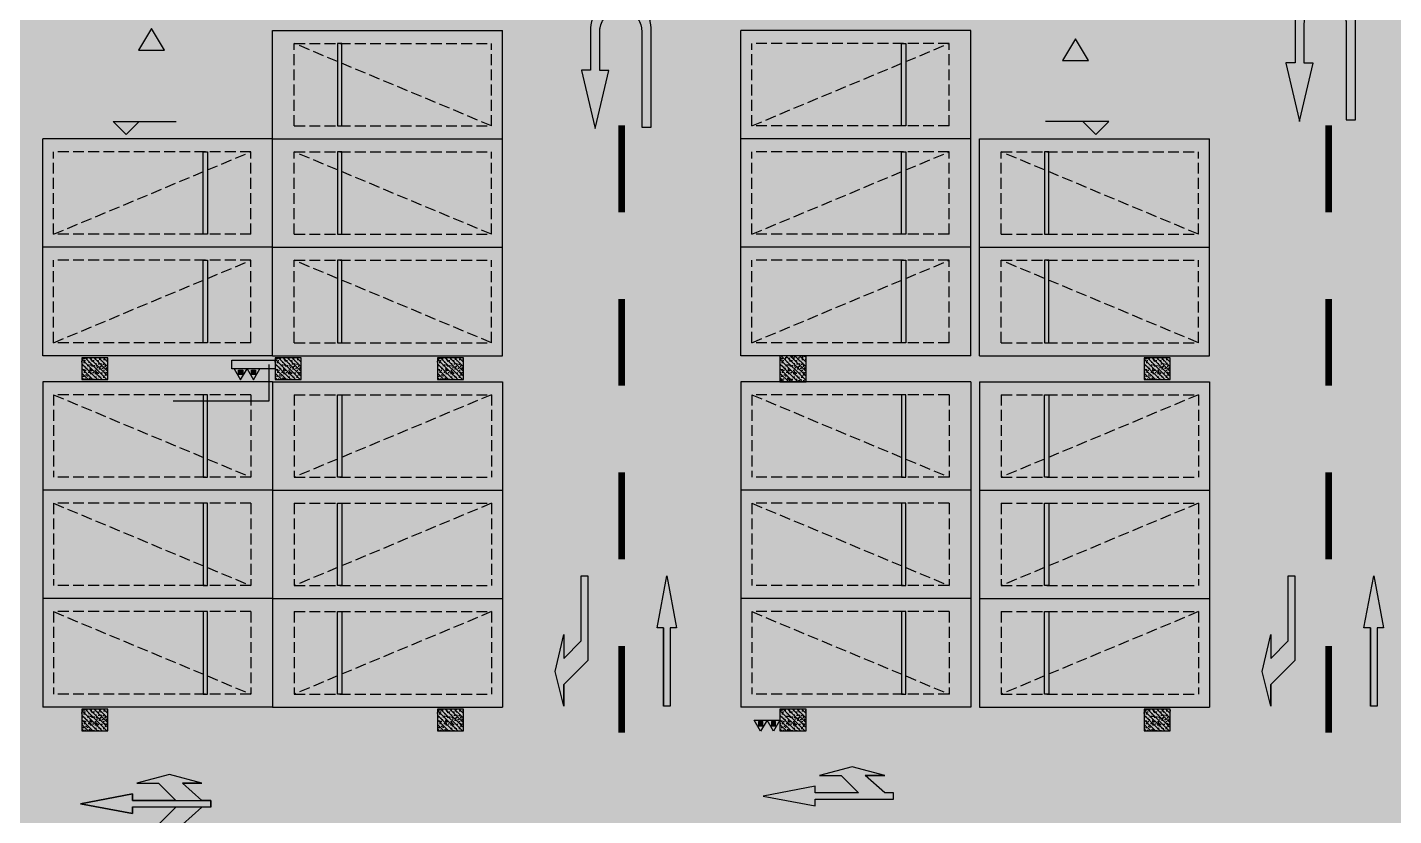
# Model space of a CAD drawing. Extents: x -1338203 to 1886333, y -530034 to 1031844.
# Drawn here: x 755202 to 786707, y 101746 to 119921 of the extents above; entities that cross this region are included whole.
import ezdxf

# ---------------------------------------------------------------- set-up
doc = ezdxf.new("R2010")
doc.units = 0
doc.header["$LTSCALE"] = 1000
doc.header["$MEASUREMENT"] = 0
doc.linetypes.add('A-001-平面B2$0$__DASH', pattern=[0.35, 0.25, -0.1])
for name, color, linetype in [('A-07-平面B1$0$0A-A-SYMB-ELEV', 150, 'Continuous'), ('A-FIRE', 7, 'Continuous'), ('p-a-regular', 5, 'Continuous'), ('S001地下一墙柱$0$S001地下一墙柱$0$0S-CC-LINE', 52, 'Continuous'), ('S001地下一墙柱$0$S001地下一墙柱$0$0S-CW-HATCH', 251, 'Continuous'), ('S001地下一墙柱$0$S001地下一墙柱$0$0S-CW-HATCH-UP', 251, 'Continuous'), ('中心线', 42, 'Continuous'), ('地面指向箭头', 7, 'Continuous'), ('负一层消火栓$0$0P-ACC-FH', 7, 'Continuous'), ('负一层消火栓$0$0P-DIM-FH', 3, 'Continuous'), ('负一层消火栓$0$0P-EQUIP-FH', 7, 'Continuous')]:
    doc.layers.add(name, color=color, linetype=linetype)
doc.layers.add('p-a-regular-narrow', color=7, linetype='Continuous', true_color=0x9600ff)
doc.layers.add('p-h-walkable', color=7, linetype='Continuous', lineweight=70, true_color=0xf0f0f0)

# ---------------------------------------------------------------- blocks, each defined once
blk = doc.blocks.new('负一层消火栓$0$$TwtSys$00000546')
h = blk.add_hatch()
h.set_pattern_fill('ANSI31', color=256, scale=200, style=0)
h.set_pattern_definition([(45, (-38543.802, -6670.83), (-17.67767, 17.67767), [])])
h.paths.add_polyline_path([(-65, 174), (65, 174), (65, 44), (-65, 44)])
for points in [[(0, 344), (-198, 0), (198, 0)], [(-65, 174), (65, 174), (65, 44), (-65, 44)]]:
    blk.add_lwpolyline(points, close=True)
blk = doc.blocks.new('负一层消火栓')
at = {"layer": '负一层消火栓$0$0P-ACC-FH', "elevation": 0}
blk.add_lwpolyline([(-6448, -194840), (-6448, -194640), (-5448, -194640), (-5448, -194840)], close=True, dxfattribs=at)
at = {"layer": '负一层消火栓$0$0P-DIM-FH'}
for p, q in [((-5598, -194740), (-5598, -195590)), ((-5598, -195590), (-7801, -195590))]:
    blk.add_line(p, q, dxfattribs=at)
at = {"layer": '负一层消火栓$0$0P-EQUIP-FH', "yscale": 0.75, "zscale": 0.75, "rotation": 180}
for p, xscale in [((-6247, -194840, 800), 0.75), ((-5949, -194840, 800), 0.75), ((5745, -202940), -0.75), ((6042, -202940), -0.75)]:
    blk.add_blockref('负一层消火栓$0$$TwtSys$00000546', p, dxfattribs=dict(at, xscale=xscale))
blk = doc.blocks.new('左转或右转')
at = {"layer": '地面指向箭头'}
blk.add_hatch(color=251, dxfattribs=at).paths.add_polyline_path([(3221046, 2451667), (3221247, 2450864), (3221247, 2451366), (3221799, 2451918), (3221799, 2453874), (3221648, 2453874), (3221648, 2452369), (3221247, 2451968), (3221247, 2452519)])
at = {"layer": '地面指向箭头', "color": 251}
blk.add_lwpolyline([(3221247, 2450864), (3221046, 2451667), (3221247, 2452519), (3221247, 2451968), (3221648, 2452369), (3221648, 2453874), (3221799, 2453874), (3221799, 2451918), (3221247, 2451366), (3221247, 2450864), (3221247, 2451366)], dxfattribs=at)
blk = doc.blocks.new('直行右转或左转')
at = {"layer": '地面指向箭头'}
blk.add_hatch(color=251, dxfattribs=at).paths.add_polyline_path([(3219528, 2452519), (3218327, 2452294), (3218327, 2452444), (3217325, 2452444), (3217726, 2452044), (3218227, 2452044), (3217476, 2451843), (3216725, 2452044), (3217175, 2452044), (3216725, 2452444), (3216524, 2452444), (3216524, 2452594), (3218327, 2452594), (3218327, 2452745)])
at = {"layer": '地面指向箭头', "color": 251}
blk.add_lwpolyline([(3216725, 2452044), (3217175, 2452044), (3216725, 2452044), (3217476, 2451843), (3218227, 2452044), (3217726, 2452044), (3217325, 2452444), (3218327, 2452444), (3218327, 2452294), (3219528, 2452519), (3218327, 2452745), (3218327, 2452594), (3216524, 2452594), (3216524, 2452444), (3216725, 2452444), (3217175, 2452044)], dxfattribs=at)
blk = doc.blocks.new('RTRTRT5')
at = {"layer": '地面指向箭头', "linetype": 'Continuous', "xscale": -1, "rotation": 270}
blk.add_blockref('直行右转或左转', (-1798715, -3451125, 0), dxfattribs=at)
at = {"layer": '地面指向箭头', "linetype": 'Continuous', "rotation": 89.99999999999999}
blk.add_blockref('直行右转或左转', (3106324, -3451125, 0), dxfattribs=at)
blk = doc.blocks.new('JTDT')
at = {"layer": 'A-FIRE'}
h = blk.add_hatch(color=251, dxfattribs=at)
h.dxf.hatch_style = 1
h.paths.add_polyline_path([(189165, 82916), (189162, 82988), (189159, 82988), (189147, 83060), (189144, 83075), (189126, 83123), (189114, 83162), (189105, 83180), (189081, 83230), (189072, 83245), (189057, 83269), (189036, 83299), (189024, 83317), (189021, 83320), (189021, 83323), (188961, 83389), (188893, 83449), (188818, 83500), (188734, 83542), (188650, 83571), (188561, 83586), (188468, 83592), (188378, 83586), (188288, 83571), (188202, 83542), (188118, 83500), (188043, 83449), (187974, 83389), (187915, 83323), (187915, 83320), (187912, 83317), (187900, 83299), (187882, 83269), (187864, 83245), (187858, 83230), (187831, 83180), (187822, 83162), (187810, 83123), (187795, 83075), (187789, 83060), (187777, 82988), (187771, 82916), (187771, 82895), (187771, 82839), (187771, 81938), (187559, 81938), (187559, 81935), (187867, 80625), (187876, 80592), (187882, 80625), (188190, 81935), (187983, 81935), (187983, 81938), (187983, 82839), (187986, 82895), (187989, 82916), (188007, 82988), (188037, 83060), (188046, 83075), (188076, 83123), (188109, 83162), (188124, 83180), (188184, 83230), (188205, 83245), (188247, 83269), (188318, 83299), (188390, 83317), (188441, 83320), (188468, 83323), (188492, 83320), (188543, 83317), (188615, 83299), (188686, 83269), (188728, 83245), (188749, 83230), (188809, 83180), (188824, 83162), (188857, 83123), (188887, 83075), (188896, 83060), (188926, 82988), (188944, 82916), (188947, 82895), (188949, 82839), (188949, 80625), (189168, 80625), (189168, 82839), (189168, 82895)])
at = {"layer": '地面指向箭头', "color": 251, "linetype": 'Continuous'}
blk.add_lwpolyline([(189165, 82916), (189162, 82988), (189159, 82988), (189147, 83060), (189144, 83075), (189126, 83123), (189114, 83162), (189105, 83180), (189081, 83230), (189072, 83245), (189057, 83269), (189036, 83299), (189024, 83317), (189021, 83320), (189021, 83323), (188961, 83389), (188893, 83449), (188818, 83500), (188734, 83542), (188650, 83571), (188561, 83586), (188468, 83592), (188378, 83586), (188288, 83571), (188202, 83542), (188118, 83500), (188043, 83449), (187974, 83389), (187915, 83323), (187915, 83320), (187912, 83317), (187900, 83299), (187882, 83269), (187864, 83245), (187858, 83230), (187831, 83180), (187822, 83162), (187810, 83123), (187795, 83075), (187789, 83060), (187777, 82988), (187771, 82916), (187771, 82895), (187771, 82839), (187771, 81938), (187559, 81938), (187559, 81935), (187867, 80625), (187876, 80592), (187882, 80625), (188190, 81935), (187983, 81935), (187983, 81938), (187983, 82839), (187986, 82895), (187989, 82916), (188007, 82988), (188037, 83060), (188046, 83075), (188076, 83123), (188109, 83162), (188124, 83180), (188184, 83230), (188205, 83245), (188247, 83269), (188318, 83299), (188390, 83317), (188441, 83320), (188468, 83323), (188492, 83320), (188543, 83317), (188615, 83299), (188686, 83269), (188728, 83245), (188749, 83230), (188809, 83180), (188824, 83162), (188857, 83123), (188887, 83075), (188896, 83060), (188926, 82988), (188944, 82916), (188947, 82895), (188949, 82839), (188949, 80625), (189168, 80625), (189168, 82839), (189168, 82895), (189165, 82916)], dxfattribs=at)
blk = doc.blocks.new('直行')
at = {"layer": '地面指向箭头'}
blk.add_hatch(color=251, dxfattribs=at).paths.add_polyline_path([(-29241, 4059962), (-29466, 4058762), (-29316, 4058762), (-29316, 4056961), (-29166, 4056961), (-29166, 4058762), (-29016, 4058762)])
at = {"layer": '地面指向箭头', "color": 251}
blk.add_lwpolyline([(-29316, 4058762), (-29316, 4056961), (-29316, 4058762), (-29316, 4058762), (-29466, 4058762), (-29241, 4059962), (-29016, 4058762), (-29166, 4058762), (-29166, 4056961), (-29316, 4056961), (-29316, 4056961)], dxfattribs=at)
blk = doc.blocks.new('A$C9cb663f1')
at = {"layer": '中心线', "color": 251, "const_width": 150}
for points in [[(356260, -244104), (356260, -246104)], [(372560, -244104), (372560, -246104)], [(356260, -248104), (356260, -250104)], [(372560, -248104), (372560, -250104)], [(356260, -252104), (356260, -254104)], [(372560, -252104), (372560, -254104)], [(356260, -256104), (356260, -258104)], [(372560, -256104), (372560, -258104)]]:
    blk.add_lwpolyline(points, dxfattribs=at)
at = {"layer": '地面指向箭头', "color": 251}
for name, p in [('JTDT', (184015, -324601)), ('JTDT', (167773, -324768)), ('直行', (386543, -4314449)), ('直行', (402842, -4314449))]:
    blk.add_blockref(name, p, dxfattribs=at)
at = {"layer": '地面指向箭头', "color": 251, "linetype": 'Continuous'}
for p in [(-2866319, -2708357), (-2850019, -2708357)]:
    blk.add_blockref('左转或右转', p, dxfattribs=at)
at = {"layer": '地面指向箭头', "color": 251, "linetype": 'Continuous', "rotation": 180}
blk.add_blockref('直行右转或左转', (3579049, 2192955), dxfattribs=at)
at = {"layer": '地面指向箭头', "color": 251, "rotation": 90}
blk.add_blockref('RTRTRT5', (112182, -913545, 0), dxfattribs=at)
blk = doc.blocks.new('A$C488321c4')
at = {"layer": '地面指向箭头'}
h = blk.add_hatch(color=251, dxfattribs=at)
h.dxf.hatch_style = 1
h.paths.add_polyline_path([(345717, -242366), (345417, -241866), (345117, -242366)])
h = blk.add_hatch(color=251, dxfattribs=at)
h.dxf.hatch_style = 1
h.paths.add_polyline_path([(367025, -242608), (366725, -242108), (366425, -242608)])
at = {"layer": '地面指向箭头', "color": 251, "flags": 128}
for points in [[(345717, -242366), (345417, -241866), (345117, -242366), (345717, -242366)], [(367025, -242608), (366725, -242108), (366425, -242608), (367025, -242608)]]:
    blk.add_lwpolyline(points, dxfattribs=at)
blk = doc.blocks.new('A$Cd3af7b6b')
at = {"layer": '地面指向箭头'}
h = blk.add_hatch(color=251, dxfattribs=at)
h.dxf.hatch_style = 1
h.paths.add_polyline_path([(345717, 178134), (345417, 178634), (345117, 178134)])
h = blk.add_hatch(color=251, dxfattribs=at)
h.dxf.hatch_style = 1
h.paths.add_polyline_path([(367025, 177892), (366725, 178392), (366425, 177892)])
at = {"layer": '地面指向箭头', "color": 251, "flags": 128}
for points in [[(345717, 178134), (345417, 178634), (345117, 178134), (345717, 178134)], [(367025, 177892), (366725, 178392), (366425, 177892), (367025, 177892)]]:
    blk.add_lwpolyline(points, dxfattribs=at)
blk = doc.blocks.new('A-07-平面B1')
at = {"layer": 'A-07-平面B1$0$0A-A-SYMB-ELEV'}
for p, q in [((-529, -6193), (-829, -5893)), ((-829, -5893), (630, -5893)), ((-529, -6193), (-229, -5893)), ((22129, -5893), (20670, -5893)), ((21829, -6193), (21529, -5893)), ((21829, -6193), (22129, -5893))]:
    blk.add_line(p, q, dxfattribs=at)

msp = doc.modelspace()

# ---------------------------------------------------------------- hatches: boundary and pattern name
at = {"layer": 'p-h-walkable', "ltscale": 0.002}
h = msp.add_hatch(color=256, dxfattribs=at)
h.dxf.hatch_style = 1
h.paths.add_polyline_path([(633826.6, 244460.7), (640276.6, 244575.6), (640576.6, 234544.8), (645576.7, 234544.6), (645576.7, 209278.9), (732355.9, 209029), (732355.1, 235229.9), (738506.7, 235229.9), (738506.6, 268838.9), (732734.3, 268838.9), (732734.3, 272898.9), (711963.1, 272898.9), (711963.1, 278984.7), (717256.7, 278984.7), (717256.7, 284049), (733571.6, 284135.6), (733996.6, 290449.1), (739216.6, 290449.1), (739766.6, 284299.1), (754626.6, 284299.1), (755296.6, 290449.1), (760516.6, 290449.1), (760816.6, 283049.1), (760816.3, 275879.2), (775122.6, 275879.2), (776006.6, 274138.9), (776006.6, 259429.1), (778716.6, 259429.1), (778716.6, 238849.1), (783416.6, 238849.1), (783416.6, 237229.1), (782066.6, 237229.1), (782066.6, 234429.1), (779546.6, 234429.1), (779546.6, 237129.1), (773916.6, 237129.1), (773916.6, 243229.1), (764306.6, 243225.6), (764306.6, 236639.1), (760766.6, 236639.1), (760766.6, 234429.1), (758246.6, 234429.1), (758246.6, 238649.1), (762116.6, 238649.1), (762116.6, 243225.6), (748656.6, 243225.6), (748756.3, 207529.1), (800106.6, 207528.9), (800206.7, 201639.7), (812908.2, 202239.1), (812576.6, 180449.3), (744206, 180449.3), (744206, 173439), (728556.7, 173439), (728556.6, 122289.1), (746356.6, 122289.1), (750916.6, 132325.6), (842896.6, 132325.6), (843211.6, 121345.6), (839116.6, 121345.6), (839116.6, 93449.1), (864906.6, 93449.1), (864906.6, 79694), (875856.6, 74929.1), (875856.6, 65749.1), (834560.6, 65749.1), (839142.9, 28436.3), (869465.5, 32160.2), (871163.4, 18334), (873704.3, 18646.1), (877328.9, 5540.2), (761876.2, -8638.5), (761133.2, 2082.3), (764950.9, 5291.5), (763253.1, 19116.3), (799242.7, 23536.1), (793807.6, 65749.1), (750756.6, 65749.1), (751556.6, 81645.6), (636016.6, 81645.6), (636016.6, 96345.6), (629416.6, 96345.6), (629416.6, 118203.2), (622306.6, 118203.2), (622286.6, 139083.2), (644406.6, 137003.2), (644406.6, 129968.2), (656656.6, 129968.2), (656406.6, 138083.2), (712156.6, 138083.2), (711856.6, 184449.1), (581811.6, 184349.1), (581826.6, 197199.1), (585876.6, 197449.1), (585976.6, 209279), (629226.6, 209578.9), (628926.8, 236145.4), (633826.6, 236145.6)])
at = {"layer": 'S001地下一墙柱$0$S001地下一墙柱$0$0S-CW-HATCH'}
h = msp.add_hatch(color=256, dxfattribs=at)
h.dxf.hatch_style = 1
h.paths.add_polyline_path([(757056.5, 111799.1), (757056.5, 112299.1), (756456.5, 112299.1), (756456.5, 111799.1)])
h = msp.add_hatch(color=256, dxfattribs=at)
h.dxf.hatch_style = 1
h.paths.add_polyline_path([(761516.6, 111799.1), (761516.6, 112299.1), (760916.6, 112299.1), (760916.6, 111799.1)])
h = msp.add_hatch(color=256, dxfattribs=at)
h.dxf.hatch_style = 1
h.paths.add_polyline_path([(765256.5, 111799.1), (765256.5, 112299.1), (764656.5, 112299.1), (764656.5, 111799.1)])
h = msp.add_hatch(color=256, dxfattribs=at)
h.dxf.hatch_style = 1
h.paths.add_polyline_path([(773156.5, 111749.1), (773156.5, 112349.1), (772556.5, 112349.1), (772556.5, 111749.1)])
h = msp.add_hatch(color=256, dxfattribs=at)
h.dxf.hatch_style = 1
h.paths.add_polyline_path([(781556.6, 111799.1), (781556.6, 112299.1), (780956.6, 112299.1), (780956.6, 111799.1)])
h = msp.add_hatch(color=256, dxfattribs=at)
h.dxf.hatch_style = 1
h.paths.add_polyline_path([(757056.5, 103699.1), (757056.5, 104199.1), (756456.5, 104199.1), (756456.5, 103699.1)])
h = msp.add_hatch(color=256, dxfattribs=at)
h.dxf.hatch_style = 1
h.paths.add_polyline_path([(765256.5, 103699.1), (765256.5, 104199.1), (764656.5, 104199.1), (764656.5, 103699.1)])
h = msp.add_hatch(color=256, dxfattribs=at)
h.dxf.hatch_style = 1
h.paths.add_polyline_path([(773156.5, 103699.1), (773156.5, 104199.1), (772556.5, 104199.1), (772556.5, 103699.1)])
h = msp.add_hatch(color=256, dxfattribs=at)
h.dxf.hatch_style = 1
h.paths.add_polyline_path([(781556.6, 103699.1), (781556.6, 104199.1), (780956.6, 104199.1), (780956.6, 103699.1)])
at = {"layer": 'S001地下一墙柱$0$S001地下一墙柱$0$0S-CW-HATCH-UP'}
h = msp.add_hatch(dxfattribs=at)
h.set_pattern_fill('钢筋混凝土', color=256, scale=30, angle=-90)
h.set_pattern_definition([(315, (766008.21, 79488.34), (53.03301, 53.03301), []), (320, (766008.21, 79488.34), (-18.8256, -215.1781), [22.5, -247.5]), (265, (766008.2, 79488.34), (225.6576, 41.6254), [18, -198]), (10.4514, (766006.64, 79470.4), (206.8319, -173.5528), [19.122, -210.3426]), (316.1842, (766068.2, 79488.34), (-49.6557, -320.1723), [33.75, -371.25]), (6.6356, (766064.07, 79461.66), (292.2354, -280.3988), [28.683, -315.514]), (261.1842, (766068.2, 79488.34), (292.2356, -280.3986), [27, -297]), (291, (766053.21, 79458.34), (-120.7857, -179.0721), [22.5, -247.5]), (236, (766053.2, 79458.34), (217.545, -72.9946), [18, -198]), (341.4514, (766043.15, 79443.42), (96.7591, -252.0668), [19.122, -210.3426]), (307.5, (766008.21, 79488.34), (99.86816, -3.64796), [0, -195.6, 0, -201, 0, -198.75]), (277.5, (766008.21, 79488.34), (118.3235, -78.92086), [0, -114.6, 0, -191.1, 0, -75.75]), (237.5, (766008.21, 79555.24), (-6.76646, -160.14673), [0, -75, 0, -234, 0, -310.5]), (227.5, (766008.21, 79585.24), (30.0315, -174.95585), [0, -97.5, 0, -155.4, 0, -220.5])])
h.paths.add_polyline_path([(757056.5, 111799.1), (757056.5, 112299.1), (756456.5, 112299.1), (756456.5, 111799.1)])
h = msp.add_hatch(dxfattribs=at)
h.set_pattern_fill('钢筋混凝土', color=256, scale=30, angle=-90)
h.set_pattern_definition([(315, (770468.326, 79488.34), (53.03301, 53.03301), []), (320, (770468.33, 79488.34), (-18.8256, -215.1781), [22.5, -247.5]), (265, (770468.33, 79488.34), (225.6576, 41.6254), [18, -198]), (10.4514, (770466.76, 79470.4), (206.8319, -173.5528), [19.122, -210.3426]), (316.1842, (770528.33, 79488.34), (-49.6557, -320.1723), [33.75, -371.25]), (6.6356, (770524.2, 79461.66), (292.2354, -280.3988), [28.683, -315.514]), (261.1842, (770528.33, 79488.34), (292.2356, -280.3986), [27, -297]), (291, (770513.33, 79458.34), (-120.7857, -179.0721), [22.5, -247.5]), (236, (770513.33, 79458.34), (217.545, -72.9946), [18, -198]), (341.4514, (770503.26, 79443.42), (96.7591, -252.0668), [19.122, -210.3426]), (307.5, (770468.326, 79488.34), (99.86816, -3.64796), [0, -195.6, 0, -201, 0, -198.75]), (277.5, (770468.33, 79488.34), (118.3235, -78.92086), [0, -114.6, 0, -191.1, 0, -75.75]), (237.5, (770468.326, 79555.24), (-6.76646, -160.14673), [0, -75, 0, -234, 0, -310.5]), (227.5, (770468.33, 79585.24), (30.0315, -174.95585), [0, -97.5, 0, -155.4, 0, -220.5])])
h.paths.add_polyline_path([(761516.6, 111799.1), (761516.6, 112299.1), (760916.6, 112299.1), (760916.6, 111799.1)])
h = msp.add_hatch(dxfattribs=at)
h.set_pattern_fill('钢筋混凝土', color=256, scale=30, angle=-90)
h.set_pattern_definition([(315, (774208.21, 79488.34), (53.03301, 53.03301), []), (320, (774208.21, 79488.34), (-18.8256, -215.1781), [22.5, -247.5]), (265, (774208.2, 79488.34), (225.6576, 41.6254), [18, -198]), (10.4514, (774206.64, 79470.4), (206.8319, -173.5528), [19.122, -210.3426]), (316.1842, (774268.2, 79488.34), (-49.6557, -320.1723), [33.75, -371.25]), (6.6356, (774264.07, 79461.66), (292.2354, -280.3988), [28.683, -315.514]), (261.1842, (774268.2, 79488.34), (292.2356, -280.3986), [27, -297]), (291, (774253.21, 79458.34), (-120.7857, -179.0721), [22.5, -247.5]), (236, (774253.2, 79458.34), (217.545, -72.9946), [18, -198]), (341.4514, (774243.15, 79443.42), (96.7591, -252.0668), [19.122, -210.3426]), (307.5, (774208.21, 79488.34), (99.86816, -3.64796), [0, -195.6, 0, -201, 0, -198.75]), (277.5, (774208.21, 79488.34), (118.3235, -78.92086), [0, -114.6, 0, -191.1, 0, -75.75]), (237.5, (774208.21, 79555.24), (-6.76646, -160.14673), [0, -75, 0, -234, 0, -310.5]), (227.5, (774208.21, 79585.24), (30.0315, -174.95585), [0, -97.5, 0, -155.4, 0, -220.5])])
h.paths.add_polyline_path([(765256.5, 111799.1), (765256.5, 112299.1), (764656.5, 112299.1), (764656.5, 111799.1)])
h = msp.add_hatch(dxfattribs=at)
h.set_pattern_fill('钢筋混凝土', color=256, scale=30, angle=-90)
h.set_pattern_definition([(315, (782108.21, 79488.34), (53.03301, 53.03301), []), (320, (782108.21, 79488.34), (-18.8256, -215.1781), [22.5, -247.5]), (265, (782108.2, 79488.34), (225.6576, 41.6254), [18, -198]), (10.4514, (782106.64, 79470.4), (206.8319, -173.5528), [19.122, -210.3426]), (316.1842, (782168.2, 79488.34), (-49.6557, -320.1723), [33.75, -371.25]), (6.6356, (782164.07, 79461.66), (292.2354, -280.3988), [28.683, -315.514]), (261.1842, (782168.2, 79488.34), (292.2356, -280.3986), [27, -297]), (291, (782153.21, 79458.34), (-120.7857, -179.0721), [22.5, -247.5]), (236, (782153.2, 79458.34), (217.545, -72.9946), [18, -198]), (341.4514, (782143.15, 79443.42), (96.7591, -252.0668), [19.122, -210.3426]), (307.5, (782108.21, 79488.34), (99.86816, -3.64796), [0, -195.6, 0, -201, 0, -198.75]), (277.5, (782108.21, 79488.34), (118.3235, -78.92086), [0, -114.6, 0, -191.1, 0, -75.75]), (237.5, (782108.21, 79555.24), (-6.76646, -160.14673), [0, -75, 0, -234, 0, -310.5]), (227.5, (782108.21, 79585.24), (30.0315, -174.95585), [0, -97.5, 0, -155.4, 0, -220.5])])
h.paths.add_polyline_path([(773156.5, 111749.1), (773156.5, 112349.1), (772556.5, 112349.1), (772556.5, 111749.1)])
h = msp.add_hatch(dxfattribs=at)
h.set_pattern_fill('钢筋混凝土', color=256, scale=30, angle=-90)
h.set_pattern_definition([(315, (790508.33, 79488.34), (53.03301, 53.03301), []), (320, (790508.33, 79488.34), (-18.8256, -215.1781), [22.5, -247.5]), (265, (790508.33, 79488.34), (225.6576, 41.6254), [18, -198]), (10.4514, (790506.76, 79470.4), (206.8319, -173.5528), [19.122, -210.3426]), (316.1842, (790568.33, 79488.34), (-49.6557, -320.1723), [33.75, -371.25]), (6.6356, (790564.2, 79461.66), (292.2354, -280.3988), [28.683, -315.514]), (261.1842, (790568.33, 79488.34), (292.2356, -280.3986), [27, -297]), (291, (790553.33, 79458.34), (-120.7857, -179.0721), [22.5, -247.5]), (236, (790553.33, 79458.34), (217.545, -72.9946), [18, -198]), (341.4514, (790543.27, 79443.42), (96.7591, -252.0668), [19.122, -210.3426]), (307.5, (790508.33, 79488.34), (99.86816, -3.64796), [0, -195.6, 0, -201, 0, -198.75]), (277.5, (790508.33, 79488.34), (118.3235, -78.92086), [0, -114.6, 0, -191.1, 0, -75.75]), (237.5, (790508.33, 79555.24), (-6.76646, -160.14673), [0, -75, 0, -234, 0, -310.5]), (227.5, (790508.33, 79585.24), (30.0315, -174.95585), [0, -97.5, 0, -155.4, 0, -220.5])])
h.paths.add_polyline_path([(781556.6, 111799.1), (781556.6, 112299.1), (780956.6, 112299.1), (780956.6, 111799.1)])
h = msp.add_hatch(dxfattribs=at)
h.set_pattern_fill('钢筋混凝土', color=256, scale=30, angle=-90)
h.set_pattern_definition([(315, (766008.21, 71388.34), (53.03301, 53.03301), []), (320, (766008.21, 71388.34), (-18.8256, -215.1781), [22.5, -247.5]), (265, (766008.2, 71388.34), (225.6576, 41.6254), [18, -198]), (10.4514, (766006.64, 71370.4), (206.8319, -173.5528), [19.122, -210.3426]), (316.1842, (766068.2, 71388.34), (-49.6557, -320.1723), [33.75, -371.25]), (6.6356, (766064.07, 71361.66), (292.2354, -280.3988), [28.683, -315.514]), (261.1842, (766068.2, 71388.34), (292.2356, -280.3986), [27, -297]), (291, (766053.21, 71358.34), (-120.7857, -179.0721), [22.5, -247.5]), (236, (766053.2, 71358.34), (217.545, -72.9946), [18, -198]), (341.4514, (766043.15, 71343.42), (96.7591, -252.0668), [19.122, -210.3426]), (307.5, (766008.21, 71388.34), (99.86816, -3.64796), [0, -195.6, 0, -201, 0, -198.75]), (277.5, (766008.21, 71388.34), (118.3235, -78.92086), [0, -114.6, 0, -191.1, 0, -75.75]), (237.5, (766008.21, 71455.24), (-6.76646, -160.14673), [0, -75, 0, -234, 0, -310.5]), (227.5, (766008.21, 71485.24), (30.0315, -174.95585), [0, -97.5, 0, -155.4, 0, -220.5])])
h.paths.add_polyline_path([(757056.5, 103699.1), (757056.5, 104199.1), (756456.5, 104199.1), (756456.5, 103699.1)])
h = msp.add_hatch(dxfattribs=at)
h.set_pattern_fill('钢筋混凝土', color=256, scale=30, angle=-90)
h.set_pattern_definition([(315, (774208.21, 71388.34), (53.03301, 53.03301), []), (320, (774208.21, 71388.34), (-18.8256, -215.1781), [22.5, -247.5]), (265, (774208.2, 71388.34), (225.6576, 41.6254), [18, -198]), (10.4514, (774206.64, 71370.4), (206.8319, -173.5528), [19.122, -210.3426]), (316.1842, (774268.2, 71388.34), (-49.6557, -320.1723), [33.75, -371.25]), (6.6356, (774264.07, 71361.66), (292.2354, -280.3988), [28.683, -315.514]), (261.1842, (774268.2, 71388.34), (292.2356, -280.3986), [27, -297]), (291, (774253.21, 71358.34), (-120.7857, -179.0721), [22.5, -247.5]), (236, (774253.2, 71358.34), (217.545, -72.9946), [18, -198]), (341.4514, (774243.15, 71343.42), (96.7591, -252.0668), [19.122, -210.3426]), (307.5, (774208.21, 71388.34), (99.86816, -3.64796), [0, -195.6, 0, -201, 0, -198.75]), (277.5, (774208.21, 71388.34), (118.3235, -78.92086), [0, -114.6, 0, -191.1, 0, -75.75]), (237.5, (774208.21, 71455.24), (-6.76646, -160.14673), [0, -75, 0, -234, 0, -310.5]), (227.5, (774208.21, 71485.24), (30.0315, -174.95585), [0, -97.5, 0, -155.4, 0, -220.5])])
h.paths.add_polyline_path([(765256.5, 103699.1), (765256.5, 104199.1), (764656.5, 104199.1), (764656.5, 103699.1)])
h = msp.add_hatch(dxfattribs=at)
h.set_pattern_fill('钢筋混凝土', color=256, scale=30, angle=-90)
h.set_pattern_definition([(315, (782108.21, 71388.34), (53.03301, 53.03301), []), (320, (782108.21, 71388.34), (-18.8256, -215.1781), [22.5, -247.5]), (265, (782108.2, 71388.34), (225.6576, 41.6254), [18, -198]), (10.4514, (782106.64, 71370.4), (206.8319, -173.5528), [19.122, -210.3426]), (316.1842, (782168.2, 71388.34), (-49.6557, -320.1723), [33.75, -371.25]), (6.6356, (782164.07, 71361.66), (292.2354, -280.3988), [28.683, -315.514]), (261.1842, (782168.2, 71388.34), (292.2356, -280.3986), [27, -297]), (291, (782153.21, 71358.34), (-120.7857, -179.0721), [22.5, -247.5]), (236, (782153.2, 71358.34), (217.545, -72.9946), [18, -198]), (341.4514, (782143.15, 71343.42), (96.7591, -252.0668), [19.122, -210.3426]), (307.5, (782108.21, 71388.34), (99.86816, -3.64796), [0, -195.6, 0, -201, 0, -198.75]), (277.5, (782108.21, 71388.34), (118.3235, -78.92086), [0, -114.6, 0, -191.1, 0, -75.75]), (237.5, (782108.21, 71455.24), (-6.76646, -160.14673), [0, -75, 0, -234, 0, -310.5]), (227.5, (782108.21, 71485.24), (30.0315, -174.95585), [0, -97.5, 0, -155.4, 0, -220.5])])
h.paths.add_polyline_path([(773156.5, 103699.1), (773156.5, 104199.1), (772556.5, 104199.1), (772556.5, 103699.1)])
h = msp.add_hatch(dxfattribs=at)
h.set_pattern_fill('钢筋混凝土', color=256, scale=30, angle=-90)
h.set_pattern_definition([(315, (790508.33, 71388.34), (53.03301, 53.03301), []), (320, (790508.33, 71388.34), (-18.8256, -215.1781), [22.5, -247.5]), (265, (790508.33, 71388.34), (225.6576, 41.6254), [18, -198]), (10.4514, (790506.76, 71370.4), (206.8319, -173.5528), [19.122, -210.3426]), (316.1842, (790568.33, 71388.34), (-49.6557, -320.1723), [33.75, -371.25]), (6.6356, (790564.2, 71361.66), (292.2354, -280.3988), [28.683, -315.514]), (261.1842, (790568.33, 71388.34), (292.2356, -280.3986), [27, -297]), (291, (790553.33, 71358.34), (-120.7857, -179.0721), [22.5, -247.5]), (236, (790553.33, 71358.34), (217.545, -72.9946), [18, -198]), (341.4514, (790543.27, 71343.42), (96.7591, -252.0668), [19.122, -210.3426]), (307.5, (790508.33, 71388.34), (99.86816, -3.64796), [0, -195.6, 0, -201, 0, -198.75]), (277.5, (790508.33, 71388.34), (118.3235, -78.92086), [0, -114.6, 0, -191.1, 0, -75.75]), (237.5, (790508.33, 71455.24), (-6.76646, -160.14673), [0, -75, 0, -234, 0, -310.5]), (227.5, (790508.33, 71485.24), (30.0315, -174.95585), [0, -97.5, 0, -155.4, 0, -220.5])])
h.paths.add_polyline_path([(781556.6, 103699.1), (781556.6, 104199.1), (780956.6, 104199.1), (780956.6, 103699.1)])

# ---------------------------------------------------------------- linework, layer by layer
for p, q in [((760856.6, 119848.8), (766156.6, 119848.8)), ((760856.6, 117348.8), (760856.6, 119848.8)), ((766156.6, 117348.8), (766156.6, 119848.8)), ((776956.8, 119848.8), (771656.8, 119848.8)), ((771656.8, 117348.8), (771656.8, 119848.8)), ((776956.8, 117348.8), (776956.8, 119848.8)), ((760856.8, 117348.8), (755556.8, 117348.8)), ((755556.8, 114848.8), (755556.8, 117348.8)), ((760856.6, 117348.8), (766156.6, 117348.8)), ((760856.6, 114848.8), (760856.6, 117348.8)), ((760856.6, 117348.8), (766156.6, 117348.8)), ((760856.8, 114848.8), (760856.8, 117348.8)), ((766156.6, 114848.8), (766156.6, 117348.8)), ((776956.8, 117348.8), (771656.8, 117348.8)), ((771656.8, 114848.8), (771656.8, 117348.8)), ((776956.8, 117348.8), (771656.8, 117348.8)), ((776956.8, 114848.8), (776956.8, 117348.8)), ((777156.6, 117348.8), (782456.6, 117348.8)), ((777156.6, 114848.8), (777156.6, 117348.8)), ((782456.6, 114848.8), (782456.6, 117348.8)), ((760856.8, 114848.8), (755556.8, 114848.8)), ((755556.8, 112348.8), (755556.8, 114848.8)), ((760856.8, 114848.8), (755556.8, 114848.8)), ((760856.6, 114848.8), (766156.6, 114848.8)), ((760856.6, 112348.8), (760856.6, 114848.8)), ((760856.6, 114848.8), (766156.6, 114848.8)), ((760856.8, 112348.8), (760856.8, 114848.8)), ((766156.6, 112348.8), (766156.6, 114848.8)), ((776956.8, 114848.8), (771656.8, 114848.8)), ((771656.8, 112348.8), (771656.8, 114848.8)), ((776956.8, 114848.8), (771656.8, 114848.8)), ((776956.8, 112348.8), (776956.8, 114848.8)), ((777156.6, 114848.8), (782456.6, 114848.8)), ((777156.6, 112348.8), (777156.6, 114848.8)), ((777156.6, 114848.8), (782456.6, 114848.8)), ((782456.6, 112348.8), (782456.6, 114848.8)), ((760856.8, 112348.8), (755556.8, 112348.8)), ((760856.6, 112348.8), (766156.6, 112348.8)), ((776956.8, 112348.8), (771656.8, 112348.8)), ((777156.6, 112348.8), (782456.6, 112348.8)), ((760856.8, 111749.3), (755556.8, 111749.3)), ((755556.8, 111749.3), (755556.8, 109249.3)), ((760856.6, 111749.3), (766156.6, 111749.3)), ((760856.6, 111749.3), (760856.6, 109249.3)), ((760856.8, 111749.3), (760856.8, 109249.3)), ((766156.6, 111749.3), (766156.6, 109249.3)), ((776956.8, 111749.3), (771656.8, 111749.3)), ((771656.8, 111749.3), (771656.8, 109249.3)), ((776956.8, 111749.3), (776956.8, 109249.3)), ((777156.6, 111749.3), (782456.6, 111749.3)), ((777156.6, 111749.3), (777156.6, 109249.3)), ((782456.6, 111749.3), (782456.6, 109249.3)), ((760856.8, 109249.3), (755556.8, 109249.3)), ((760856.8, 109249.3), (755556.8, 109249.3)), ((755556.8, 109249.3), (755556.8, 106749.3)), ((760856.6, 109249.3), (766156.6, 109249.3)), ((760856.6, 109249.3), (766156.6, 109249.3)), ((760856.6, 109249.3), (760856.6, 106749.3)), ((760856.8, 109249.3), (760856.8, 106749.3)), ((766156.6, 109249.3), (766156.6, 106749.3)), ((776956.8, 109249.3), (771656.8, 109249.3)), ((776956.8, 109249.3), (771656.8, 109249.3)), ((771656.8, 109249.3), (771656.8, 106749.3)), ((776956.8, 109249.3), (776956.8, 106749.3)), ((777156.6, 109249.3), (782456.6, 109249.3)), ((777156.6, 109249.3), (782456.6, 109249.3)), ((777156.6, 109249.3), (777156.6, 106749.3)), ((782456.6, 109249.3), (782456.6, 106749.3)), ((760856.8, 106749.3), (755556.8, 106749.3)), ((760856.8, 106749.3), (755556.8, 106749.3)), ((755556.8, 106749.3), (755556.8, 104249.3)), ((760856.6, 106749.3), (766156.6, 106749.3)), ((760856.6, 106749.3), (766156.6, 106749.3)), ((760856.6, 106749.3), (760856.6, 104249.3)), ((760856.8, 106749.3), (760856.8, 104249.3)), ((766156.6, 106749.3), (766156.6, 104249.3)), ((776956.8, 106749.3), (771656.8, 106749.3)), ((776956.8, 106749.3), (771656.8, 106749.3)), ((771656.8, 106749.3), (771656.8, 104249.3)), ((776956.8, 106749.3), (776956.8, 104249.3)), ((777156.6, 106749.3), (782456.6, 106749.3)), ((777156.6, 106749.3), (782456.6, 106749.3)), ((777156.6, 106749.3), (777156.6, 104249.3)), ((782456.6, 106749.3), (782456.6, 104249.3)), ((760856.8, 104249.3), (755556.8, 104249.3)), ((760856.6, 104249.3), (766156.6, 104249.3)), ((776956.8, 104249.3), (771656.8, 104249.3)), ((777156.6, 104249.3), (782456.6, 104249.3))]:
    msp.add_line(p, q)
at = {"linetype": 'A-001-平面B2$0$__DASH'}
for p, q in [((761356.6, 117648.8), (761356.6, 119548.8)), ((761356.6, 119548.8), (765906.6, 119548.8)), ((765906.6, 117648.8), (765906.6, 119548.8)), ((771906.8, 117648.8), (771906.8, 119548.8)), ((776456.8, 119548.8), (771906.8, 119548.8)), ((776456.8, 117648.8), (776456.8, 119548.8)), ((761356.6, 117648.8), (765906.6, 117648.8)), ((776456.8, 117648.8), (771906.8, 117648.8)), ((755806.8, 115148.8), (755806.8, 117048.8)), ((760356.8, 117048.8), (755806.8, 117048.8)), ((760356.8, 115148.8), (760356.8, 117048.8)), ((761356.6, 115148.8), (761356.6, 117048.8)), ((761356.6, 117048.8), (765906.6, 117048.8)), ((765906.6, 115148.8), (765906.6, 117048.8)), ((771906.8, 115148.8), (771906.8, 117048.8)), ((776456.8, 117048.8), (771906.8, 117048.8)), ((776456.8, 115148.8), (776456.8, 117048.8)), ((777656.6, 115148.8), (777656.6, 117048.8)), ((777656.6, 117048.8), (782206.6, 117048.8)), ((782206.6, 115148.8), (782206.6, 117048.8)), ((760356.8, 115148.8), (755806.8, 115148.8)), ((761356.6, 115148.8), (765906.6, 115148.8)), ((776456.8, 115148.8), (771906.8, 115148.8)), ((777656.6, 115148.8), (782206.6, 115148.8)), ((755806.8, 112648.8), (755806.8, 114548.8)), ((760356.8, 114548.8), (755806.8, 114548.8)), ((760356.8, 112648.8), (760356.8, 114548.8)), ((761356.6, 112648.8), (761356.6, 114548.8)), ((761356.6, 114548.8), (765906.6, 114548.8)), ((765906.6, 112648.8), (765906.6, 114548.8)), ((771906.8, 112648.8), (771906.8, 114548.8)), ((776456.8, 114548.8), (771906.8, 114548.8)), ((776456.8, 112648.8), (776456.8, 114548.8)), ((777656.6, 112648.8), (777656.6, 114548.8)), ((777656.6, 114548.8), (782206.6, 114548.8)), ((782206.6, 112648.8), (782206.6, 114548.8)), ((760356.8, 112648.8), (755806.8, 112648.8)), ((761356.6, 112648.8), (765906.6, 112648.8)), ((776456.8, 112648.8), (771906.8, 112648.8)), ((777656.6, 112648.8), (782206.6, 112648.8)), ((755806.8, 111449.3), (755806.8, 109549.3)), ((760356.8, 111449.3), (755806.8, 111449.3)), ((760356.8, 111449.3), (760356.8, 109549.3)), ((761356.6, 111449.3), (761356.6, 109549.3)), ((761356.6, 111449.3), (765906.6, 111449.3)), ((765906.6, 111449.3), (765906.6, 109549.3)), ((771906.8, 111449.3), (771906.8, 109549.3)), ((776456.8, 111449.3), (771906.8, 111449.3)), ((776456.8, 111449.3), (776456.8, 109549.3)), ((777656.6, 111449.3), (777656.6, 109549.3)), ((777656.6, 111449.3), (782206.6, 111449.3)), ((782206.6, 111449.3), (782206.6, 109549.3)), ((760356.8, 109549.3), (755806.8, 109549.3)), ((761356.6, 109549.3), (765906.6, 109549.3)), ((776456.8, 109549.3), (771906.8, 109549.3)), ((777656.6, 109549.3), (782206.6, 109549.3)), ((755806.8, 108949.3), (755806.8, 107049.3)), ((760356.8, 108949.3), (755806.8, 108949.3)), ((760356.8, 108949.3), (760356.8, 107049.3)), ((761356.6, 108949.3), (761356.6, 107049.3)), ((761356.6, 108949.3), (765906.6, 108949.3)), ((765906.6, 108949.3), (765906.6, 107049.3)), ((771906.8, 108949.3), (771906.8, 107049.3)), ((776456.8, 108949.3), (771906.8, 108949.3)), ((776456.8, 108949.3), (776456.8, 107049.3)), ((777656.6, 108949.3), (777656.6, 107049.3)), ((777656.6, 108949.3), (782206.6, 108949.3)), ((782206.6, 108949.3), (782206.6, 107049.3)), ((760356.8, 107049.3), (755806.8, 107049.3)), ((761356.6, 107049.3), (765906.6, 107049.3)), ((776456.8, 107049.3), (771906.8, 107049.3)), ((777656.6, 107049.3), (782206.6, 107049.3)), ((755806.8, 106449.3), (755806.8, 104549.3)), ((760356.8, 106449.3), (755806.8, 106449.3)), ((760356.8, 106449.3), (760356.8, 104549.3)), ((761356.6, 106449.3), (761356.6, 104549.3)), ((761356.6, 106449.3), (765906.6, 106449.3)), ((765906.6, 106449.3), (765906.6, 104549.3)), ((771906.8, 106449.3), (771906.8, 104549.3)), ((776456.8, 106449.3), (771906.8, 106449.3)), ((776456.8, 106449.3), (776456.8, 104549.3)), ((777656.6, 106449.3), (777656.6, 104549.3)), ((777656.6, 106449.3), (782206.6, 106449.3)), ((782206.6, 106449.3), (782206.6, 104549.3)), ((760356.8, 104549.3), (755806.8, 104549.3)), ((761356.6, 104549.3), (765906.6, 104549.3)), ((776456.8, 104549.3), (771906.8, 104549.3)), ((777656.6, 104549.3), (782206.6, 104549.3))]:
    msp.add_line(p, q, dxfattribs=at)
for points in [[(765906.6, 117648.8), (761356.6, 119548.8)], [(771906.8, 117648.8), (776456.8, 119548.8)], [(755806.8, 115148.8), (760356.8, 117048.8)], [(765906.6, 115148.8), (761356.6, 117048.8)], [(771906.8, 115148.8), (776456.8, 117048.8)], [(782206.6, 115148.8), (777656.6, 117048.8)], [(755806.8, 112648.8), (760356.8, 114548.8)], [(765906.6, 112648.8), (761356.6, 114548.8)], [(771906.8, 112648.8), (776456.8, 114548.8)], [(782206.6, 112648.8), (777656.6, 114548.8)], [(755806.8, 111449.3), (760356.8, 109549.3)], [(765906.6, 111449.3), (761356.6, 109549.3)], [(771906.8, 111449.3), (776456.8, 109549.3)], [(782206.6, 111449.3), (777656.6, 109549.3)], [(755806.8, 108949.3), (760356.8, 107049.3)], [(765906.6, 108949.3), (761356.6, 107049.3)], [(771906.8, 108949.3), (776456.8, 107049.3)], [(782206.6, 108949.3), (777656.6, 107049.3)], [(755806.8, 106449.3), (760356.8, 104549.3)], [(765906.6, 106449.3), (761356.6, 104549.3)], [(771906.8, 106449.3), (776456.8, 104549.3)], [(782206.6, 106449.3), (777656.6, 104549.3)]]:
    msp.add_lwpolyline(points, dxfattribs=at)
for points in [[(762356.6, 119548.8), (762356.6, 117648.8), (762456.6, 117648.8), (762456.6, 119548.8)], [(775456.8, 119548.8), (775456.8, 117648.8), (775356.8, 117648.8), (775356.8, 119548.8)], [(759356.8, 117048.8), (759356.8, 115148.8), (759256.8, 115148.8), (759256.8, 117048.8)], [(762356.6, 117048.8), (762356.6, 115148.8), (762456.6, 115148.8), (762456.6, 117048.8)], [(775456.8, 117048.8), (775456.8, 115148.8), (775356.8, 115148.8), (775356.8, 117048.8)], [(778656.6, 117048.8), (778656.6, 115148.8), (778756.6, 115148.8), (778756.6, 117048.8)], [(759356.8, 114548.8), (759356.8, 112648.8), (759256.8, 112648.8), (759256.8, 114548.8)], [(762356.6, 114548.8), (762356.6, 112648.8), (762456.6, 112648.8), (762456.6, 114548.8)], [(775456.8, 114548.8), (775456.8, 112648.8), (775356.8, 112648.8), (775356.8, 114548.8)], [(778656.6, 114548.8), (778656.6, 112648.8), (778756.6, 112648.8), (778756.6, 114548.8)], [(759356.8, 109549.3), (759356.8, 111449.3), (759256.8, 111449.3), (759256.8, 109549.3)], [(762356.6, 109549.3), (762356.6, 111449.3), (762456.6, 111449.3), (762456.6, 109549.3)], [(775456.8, 109549.3), (775456.8, 111449.3), (775356.8, 111449.3), (775356.8, 109549.3)], [(778656.6, 109549.3), (778656.6, 111449.3), (778756.6, 111449.3), (778756.6, 109549.3)], [(759356.8, 107049.3), (759356.8, 108949.3), (759256.8, 108949.3), (759256.8, 107049.3)], [(762356.6, 107049.3), (762356.6, 108949.3), (762456.6, 108949.3), (762456.6, 107049.3)], [(775456.8, 107049.3), (775456.8, 108949.3), (775356.8, 108949.3), (775356.8, 107049.3)], [(778656.6, 107049.3), (778656.6, 108949.3), (778756.6, 108949.3), (778756.6, 107049.3)], [(759356.8, 104549.3), (759356.8, 106449.3), (759256.8, 106449.3), (759256.8, 104549.3)], [(762356.6, 104549.3), (762356.6, 106449.3), (762456.6, 106449.3), (762456.6, 104549.3)], [(775456.8, 104549.3), (775456.8, 106449.3), (775356.8, 106449.3), (775356.8, 104549.3)], [(778656.6, 104549.3), (778656.6, 106449.3), (778756.6, 106449.3), (778756.6, 104549.3)]]:
    msp.add_lwpolyline(points, close=True)
at = {"layer": 'p-a-regular', "ltscale": 0.002, "const_width": 1000}
for points in [[(760356.8, 116098.8), (755806.8, 116098.8)], [(777656.6, 116098.8), (782206.6, 116098.8)], [(760356.8, 113598.8), (755806.8, 113598.8)], [(761356.6, 113598.8), (765906.6, 113598.8)], [(776456.8, 113598.8), (771906.8, 113598.8)], [(777656.6, 113598.8), (782206.6, 113598.8)], [(760356.8, 110499.3), (755806.8, 110499.3)], [(761356.6, 110499.3), (765906.6, 110499.3)], [(776456.8, 110499.3), (771906.8, 110499.3)], [(777656.6, 110499.3), (782206.6, 110499.3)], [(760356.8, 105499.3), (755806.8, 105499.3)], [(761356.6, 105499.3), (765906.6, 105499.3)], [(776456.8, 105499.3), (771906.8, 105499.3)], [(777656.6, 105499.3), (782206.6, 105499.3)]]:
    msp.add_lwpolyline(points, dxfattribs=at)
at = {"layer": 'p-a-regular-narrow', "ltscale": 0.002, "const_width": 1000}
for points in [[(761356.6, 118598.8), (765906.6, 118598.8)], [(776456.8, 118598.8), (771906.8, 118598.8)], [(761356.6, 116098.8), (765906.6, 116098.8)], [(776456.8, 116098.8), (771906.8, 116098.8)], [(760356.8, 107999.3), (755806.8, 107999.3)], [(761356.6, 107999.3), (765906.6, 107999.3)], [(776456.8, 107999.3), (771906.8, 107999.3)], [(777656.6, 107999.3), (782206.6, 107999.3)]]:
    msp.add_lwpolyline(points, dxfattribs=at)
at = {"layer": 'S001地下一墙柱$0$S001地下一墙柱$0$0S-CC-LINE'}
for points in [[(757056.5, 111799.1), (757056.5, 112299.1), (756456.5, 112299.1), (756456.5, 111799.1)], [(761516.6, 111799.1), (761516.6, 112299.1), (760916.6, 112299.1), (760916.6, 111799.1)], [(765256.5, 111799.1), (765256.5, 112299.1), (764656.5, 112299.1), (764656.5, 111799.1)], [(773156.5, 111749.1), (773156.5, 112349.1), (772556.5, 112349.1), (772556.5, 111749.1)], [(781556.6, 111799.1), (781556.6, 112299.1), (780956.6, 112299.1), (780956.6, 111799.1)], [(757056.5, 103699.1), (757056.5, 104199.1), (756456.5, 104199.1), (756456.5, 103699.1)], [(765256.5, 103699.1), (765256.5, 104199.1), (764656.5, 104199.1), (764656.5, 103699.1)], [(773156.5, 103699.1), (773156.5, 104199.1), (772556.5, 104199.1), (772556.5, 103699.1)], [(781556.6, 103699.1), (781556.6, 104199.1), (780956.6, 104199.1), (780956.6, 103699.1)]]:
    msp.add_lwpolyline(points, close=True, dxfattribs=at)

# ---------------------------------------------------------------- block references
at = {"ltscale": 0.002}
for name, p in [('负一层消火栓', (766365.4, 306889.1)), ('A$C488321c4', (412646.2, 361761.3)), ('A$C9cb663f1', (412646.2, 361761.3)), ('A$Cd3af7b6b', (412646.2, -58738.7)), ('A-07-平面B1', (758006.6, 123639.1))]:
    msp.add_blockref(name, p, dxfattribs=at)

doc.saveas('drawing.dxf')
